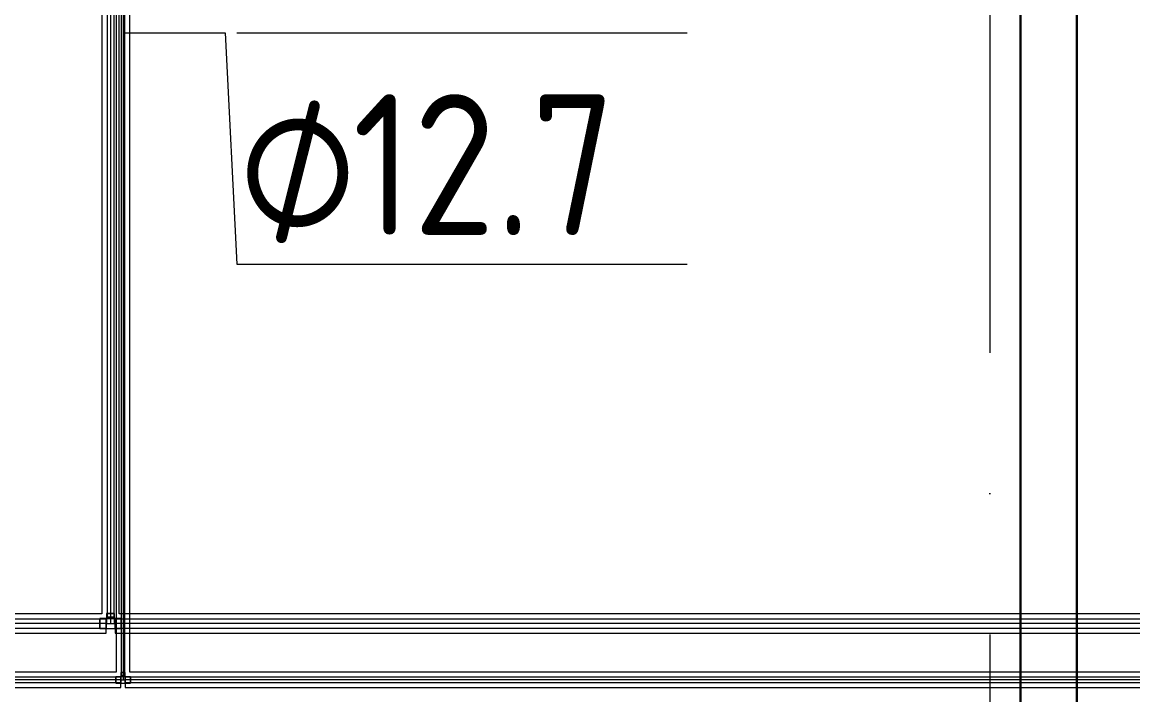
# Model space of a CAD drawing. Header units: millimetres. Extents: x -88595 to 880822, y -1054509 to -148035.
# Drawn here: x 417595 to 419567, y -273110 to -271916 of the extents above; entities that cross this region are included whole.
import ezdxf

# ---------------------------------------------------------------- set-up
doc = ezdxf.new("R2010")
doc.units = ezdxf.units.MM
doc.linetypes.add('$7$ADSK_Осевая', pattern=[14, 10, -2, 0, -2])
doc.linetypes.add('ADSK_Линия сетки', pattern=[25, 20, -2.5, 0, -2.5])
for name, color, linetype, lineweight in [('Изоляция', 7, 'Continuous', 18), ('Марки', 7, 'Continuous', 20), ('Оборудование', 7, 'Continuous', 18), ('Оси', 7, 'Continuous', 9), ('Стены наружные', 7, 'Continuous', 18), ('Трубопровод', 7, 'Continuous', 18), ('Трубопроводы', 7, 'Continuous', 18)]:
    doc.layers.add(name, color=color, linetype=linetype, lineweight=lineweight)
doc.styles.add('$1$GOST Common_9', font='GOST_Common.ttf', dxfattribs={"width": 0.9, "height": 250})
doc.styles.add('$5$GOST Common', font='GOST_Common.ttf', dxfattribs={"width": 0.9, "height": 250})

# ---------------------------------------------------------------- blocks, each defined once
blk = doc.blocks.new('$0$ADSK_M_Трубы - Диаметр_8-160846-В_Координация_3 этаж ОВ3')
at = {"layer": 'Марки'}
blk.add_line((0, 0), (8, 0), dxfattribs=at)
blk = doc.blocks.new('3 этаж')
at = {"layer": 'Оси', "linetype": 'ADSK_Линия сетки', "ltscale": 100}
blk.add_line((431193.9, 695924.5), (431193.9, 629947.7), dxfattribs=at)
at = {"layer": 'Стены наружные', "lineweight": 30}
for p, q in [((431248.9, 658373.9), (431248.9, 652383.9)), ((431348.9, 652383.9), (431348.9, 658373.9))]:
    blk.add_line(p, q, dxfattribs=at)

msp = doc.modelspace()

# ---------------------------------------------------------------- linework, layer by layer
at = {"layer": 'Изоляция', "color": 134, "true_color": 0x00a6a6}
for p, q in [((417736.7, -270721.2), (417736.7, -272966.7)), ((417767.4, -272966.7), (417767.4, -270721.2)), ((417736.7, -272966.7), (416905.1, -272966.7)), ((417743.9, -272974.6), (417760.2, -272974.6)), ((417744, -273000.6), (417744, -272974.8)), ((417760, -272974.8), (417760, -273000.6)), ((420836.7, -272966.7), (417767.4, -272966.7)), ((416914, -273000.6), (417744, -273000.6)), ((417760, -273000.6), (420844, -273000.6))]:
    msp.add_line(p, q, dxfattribs=at)
at = {"layer": 'Изоляция', "color": 190, "true_color": 0x8000ff}
for p, q in [((417761.9, -270775.4), (417761.9, -273069.9)), ((417786.3, -273069.9), (417786.3, -270775.4)), ((417761.9, -273069.9), (416847.9, -273069.9)), ((417768.8, -273077.6), (417779.4, -273077.6)), ((420861.9, -273069.9), (417786.3, -273069.9)), ((416851.6, -273097.4), (417770.1, -273097.4)), ((417770.1, -273097.4), (417770.1, -273088.4)), ((417778.1, -273079.1), (417778.1, -273097.4)), ((417778.1, -273097.4), (420864.1, -273097.4))]:
    msp.add_line(p, q, dxfattribs=at)
at = {"layer": 'Марки'}
for p, q in [((417776.8, -271934.9), (417955.6, -271934.9)), ((417955.6, -271934.9), (417976.3, -272345.5))]:
    msp.add_line(p, q, dxfattribs=at)
at = {"layer": 'Трубопровод', "color": 134, "linetype": 'Continuous', "true_color": 0x00a6a6}
for p, q in [((417745.7, -270721.2), (417745.7, -272974.6)), ((417758.4, -272974.6), (417758.4, -270721.2)), ((417744, -272975.7), (416905.1, -272975.7)), ((420844, -272975.7), (417760, -272975.7)), ((416905.1, -272991.6), (417744, -272991.6)), ((417760, -272991.6), (420844, -272991.6))]:
    msp.add_line(p, q, dxfattribs=at)
at = {"layer": 'Трубопровод', "color": 134, "true_color": 0x00a6a6}
for p, q in [((417752, -270721.2), (417752, -272974.6)), ((417752, -270721.2), (417752, -272974.6)), ((417744, -272983.6), (416905.1, -272983.6)), ((417744, -272983.6), (416905.1, -272983.6)), ((420844, -272983.6), (417760, -272983.6)), ((420844, -272983.6), (417760, -272983.6))]:
    msp.add_line(p, q, dxfattribs=at)
at = {"layer": 'Трубопровод', "color": 190, "linetype": 'Continuous', "true_color": 0x8000ff}
for p, q in [((417770.9, -270775.4), (417770.9, -273077.6)), ((417777.3, -273077.6), (417777.3, -270775.4)), ((417770.1, -273078.9), (416847.9, -273078.9)), ((416847.9, -273088.4), (417770.1, -273088.4)), ((417770.1, -273088.4), (417770.1, -273078.9)), ((420864.1, -273078.9), (417778.1, -273078.9)), ((417778.1, -273078.9), (417778.1, -273079.1)), ((417778.1, -273088.4), (420864.1, -273088.4))]:
    msp.add_line(p, q, dxfattribs=at)
at = {"layer": 'Трубопровод', "color": 190, "true_color": 0x8000ff}
for p, q in [((417774.1, -270775.4), (417774.1, -273077.6)), ((417774.1, -270775.4), (417774.1, -273077.6)), ((417770.1, -273083.6), (416847.9, -273083.6)), ((417770.1, -273083.6), (416847.9, -273083.6)), ((420864.1, -273083.6), (417778.1, -273083.6)), ((420864.1, -273083.6), (417778.1, -273083.6))]:
    msp.add_line(p, q, dxfattribs=at)
at = {"layer": 'Трубопроводы', "color": 134, "true_color": 0x00a6a6}
for p, q in [((417742, -272974.8), (417733, -272974.8)), ((417733, -272974.8), (417733, -272992.5)), ((417733, -272974.8), (417733, -272992.5)), ((417742, -272975.7), (417733, -272975.7)), ((417733, -272991.6), (417733, -272975.7)), ((417733, -272991.6), (417733, -272975.7)), ((417744, -272974.8), (417742, -272974.8)), ((417744, -272975.7), (417742, -272975.7)), ((417744, -272992.5), (417744, -272974.8)), ((417744, -272992.5), (417744, -272974.8)), ((417760, -272974.8), (417744, -272974.8)), ((417744, -272974.8), (417744, -272992.5)), ((417744, -272974.8), (417744, -272992.5)), ((417744, -272975.7), (417744, -272991.6)), ((417744, -272975.7), (417744, -272991.6)), ((417744.9, -272965.6), (417744.9, -272974.6)), ((417759.2, -272965.6), (417744.9, -272965.6)), ((417759.2, -272965.6), (417744.9, -272965.6)), ((417744.9, -272974.6), (417744.9, -272983.6)), ((417759.2, -272974.6), (417744.9, -272974.6)), ((417759.2, -272974.6), (417744.9, -272974.6)), ((417744.9, -272974.6), (417759.2, -272974.6)), ((417744.9, -272974.6), (417759.2, -272974.6)), ((417745.7, -272965.6), (417745.7, -272972.4)), ((417745.7, -272965.6), (417758.4, -272965.6)), ((417745.7, -272965.6), (417758.4, -272965.6)), ((417758.4, -272972.4), (417745.7, -272972.4)), ((417758.4, -272972.4), (417745.7, -272972.4)), ((417758.4, -272972.4), (417758.4, -272965.6)), ((417759.2, -272974.6), (417759.2, -272965.6)), ((417759.2, -272983.6), (417759.2, -272974.6)), ((417762, -272974.8), (417760, -272974.8)), ((417760, -272974.8), (417760, -272992.5)), ((417760, -272974.8), (417760, -272992.5)), ((417760, -272992.5), (417760, -272974.8)), ((417760, -272992.5), (417760, -272974.8)), ((417762, -272975.7), (417760, -272975.7)), ((417760, -272991.6), (417760, -272975.7)), ((417760, -272991.6), (417760, -272975.7)), ((417771, -272974.8), (417762, -272974.8)), ((417771, -272975.7), (417762, -272975.7)), ((417771, -272992.5), (417771, -272974.8)), ((417771, -272992.5), (417771, -272974.8)), ((417771, -272975.7), (417771, -272991.6)), ((417771, -272975.7), (417771, -272991.6)), ((417733, -272991.6), (417742, -272991.6)), ((417733, -272992.5), (417742, -272992.5)), ((417742, -272991.6), (417744, -272991.6)), ((417742, -272992.5), (417744, -272992.5)), ((417744, -272992.5), (417760, -272992.5)), ((417744.9, -272983.6), (417759.2, -272983.6)), ((417744.9, -272983.6), (417759.2, -272983.6)), ((417760, -272991.6), (417762, -272991.6)), ((417760, -272992.5), (417762, -272992.5)), ((417762, -272991.6), (417771, -272991.6)), ((417762, -272992.5), (417771, -272992.5))]:
    msp.add_line(p, q, dxfattribs=at)
at = {"layer": 'Трубопроводы', "color": 134, "linetype": '$7$ADSK_Осевая', "true_color": 0x00a6a6}
for p, q in [((417752, -272974.6), (417752, -272983.6)), ((417744, -272983.6), (417760, -272983.6))]:
    msp.add_line(p, q, dxfattribs=at)
at = {"layer": 'Трубопроводы', "color": 190, "true_color": 0x8000ff}
for p, q in [((417770.2, -273070.6), (417770.2, -273077.6)), ((417778, -273070.6), (417770.2, -273070.6)), ((417778, -273070.6), (417770.2, -273070.6)), ((417770.2, -273077.6), (417770.2, -273083.6)), ((417778, -273077.6), (417770.2, -273077.6)), ((417778, -273077.6), (417770.2, -273077.6)), ((417770.2, -273077.6), (417778, -273077.6)), ((417770.2, -273077.6), (417778, -273077.6)), ((417770.9, -273070.6), (417770.9, -273076.1)), ((417770.9, -273070.6), (417777.3, -273070.6)), ((417770.9, -273070.6), (417777.3, -273070.6)), ((417777.3, -273076.1), (417770.9, -273076.1)), ((417777.3, -273076.1), (417770.9, -273076.1)), ((417777.3, -273076.1), (417777.3, -273070.6)), ((417778, -273077.6), (417778, -273070.6)), ((417778, -273083.6), (417778, -273077.6)), ((417769.1, -273078.1), (417761.1, -273078.1)), ((417761.1, -273078.1), (417761.1, -273089.2)), ((417761.1, -273078.1), (417761.1, -273089.2)), ((417769.1, -273078.9), (417761.1, -273078.9)), ((417761.1, -273088.4), (417761.1, -273078.9)), ((417761.1, -273088.4), (417761.1, -273078.9)), ((417761.1, -273088.4), (417769.1, -273088.4)), ((417761.1, -273089.2), (417769.1, -273089.2)), ((417770.1, -273078.1), (417769.1, -273078.1)), ((417770.1, -273078.9), (417769.1, -273078.9)), ((417769.1, -273088.4), (417770.1, -273088.4)), ((417769.1, -273089.2), (417770.1, -273089.2)), ((417770.1, -273089.2), (417770.1, -273078.1)), ((417770.1, -273089.2), (417770.1, -273078.1)), ((417778.1, -273078.1), (417770.1, -273078.1)), ((417770.1, -273078.1), (417770.1, -273089.2)), ((417770.1, -273078.1), (417770.1, -273089.2)), ((417770.1, -273078.9), (417770.1, -273088.4)), ((417770.1, -273078.9), (417770.1, -273088.4)), ((417770.1, -273089.2), (417778.1, -273089.2)), ((417770.2, -273083.6), (417778, -273083.6)), ((417770.2, -273083.6), (417778, -273083.6)), ((417779.1, -273078.1), (417778.1, -273078.1)), ((417778.1, -273078.1), (417778.1, -273089.2)), ((417778.1, -273078.1), (417778.1, -273089.2)), ((417778.1, -273089.2), (417778.1, -273078.1)), ((417778.1, -273089.2), (417778.1, -273078.1)), ((417779.1, -273078.9), (417778.1, -273078.9)), ((417778.1, -273088.4), (417778.1, -273078.9)), ((417778.1, -273088.4), (417778.1, -273078.9)), ((417778.1, -273088.4), (417779.1, -273088.4)), ((417778.1, -273089.2), (417779.1, -273089.2)), ((417787.1, -273078.1), (417779.1, -273078.1)), ((417787.1, -273078.9), (417779.1, -273078.9)), ((417779.1, -273088.4), (417787.1, -273088.4)), ((417779.1, -273089.2), (417787.1, -273089.2)), ((417787.1, -273089.2), (417787.1, -273078.1)), ((417787.1, -273089.2), (417787.1, -273078.1)), ((417787.1, -273078.9), (417787.1, -273088.4)), ((417787.1, -273078.9), (417787.1, -273088.4))]:
    msp.add_line(p, q, dxfattribs=at)
at = {"layer": 'Трубопроводы', "color": 190, "linetype": '$7$ADSK_Осевая', "true_color": 0x8000ff}
for p, q in [((417774.1, -273077.6), (417774.1, -273083.6)), ((417770.1, -273083.6), (417778.1, -273083.6))]:
    msp.add_line(p, q, dxfattribs=at)

# ---------------------------------------------------------------- block references
at = {"layer": 'Марки', "xscale": 99.99999999999993, "yscale": 99.99999999999993, "zscale": 99.99999999999993}
for p in [(417976.3, -271934.9), (417976.3, -272345.5)]:
    msp.add_blockref('$0$ADSK_M_Трубы - Диаметр_8-160846-В_Координация_3 этаж ОВ3', p, dxfattribs=at)
at = {"layer": 'Оборудование', "color": 5, "true_color": 0x0000ff}
msp.add_blockref('3 этаж', (-11880.6, -926425.8), dxfattribs=at)

# ---------------------------------------------------------------- texts
at = {"layer": 'Марки', "lineweight": 9, "char_height": 250, "attachment_point": 1}
for s, insert, width, style in [('12.7', (418181.8, -272044), 606.076, '$5$GOST Common'), ('\\fGOST Common|b0|i0|c254|p34|;\\W.9;⌀', (417979.4, -272044), 245.316, '$1$GOST Common_9')]:
    msp.add_mtext(s, dxfattribs=dict(at, insert=insert, width=width, style=style))

doc.saveas('drawing.dxf')
